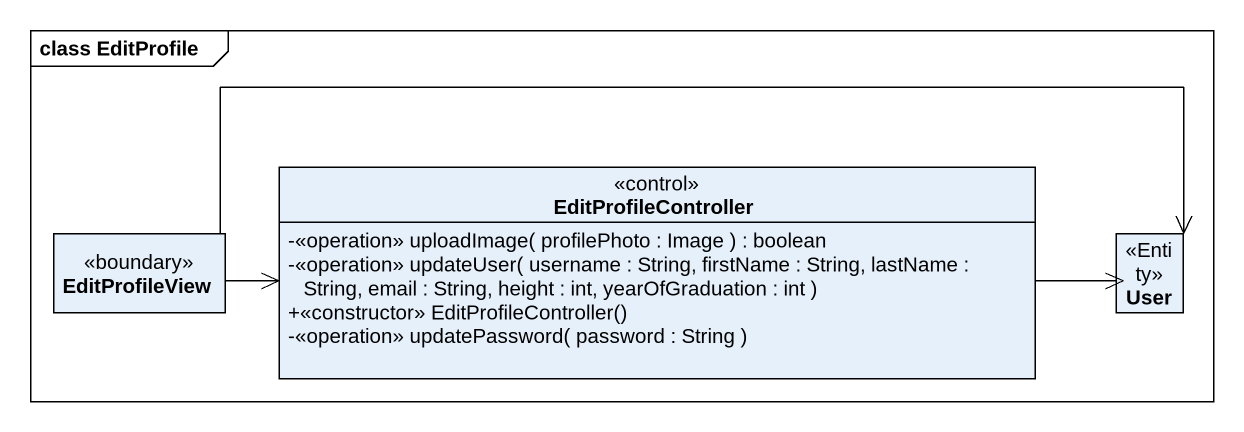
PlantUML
@startuml
mainframe class EditProfile
hide circle
hide empty members
skinparam classAttributeIconSize 0
class EditProfileController <<control>> {
  -<<operation>> uploadImage( profilePhoto : Image ) : boolean
  -<<operation>> updateUser( username : String, firstName : String, lastName : String, email : String, height : int, yearOfGraduation : int )
  +<<constructor>> EditProfileController()
  -<<operation>> updatePassword( password : String )
}
class EditProfileView <<boundary>>
class User <<Entity>>
EditProfileController -right-> User
EditProfileView -right-> EditProfileController
EditProfileView -right-> User
@enduml
